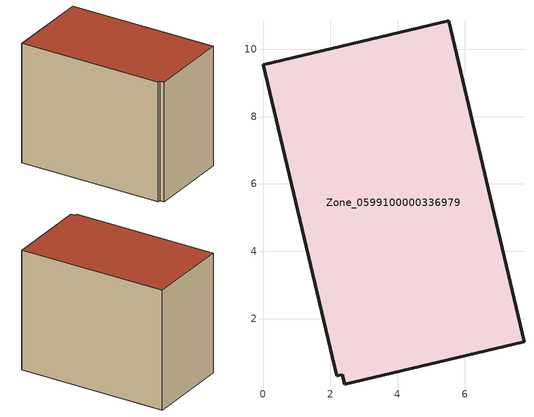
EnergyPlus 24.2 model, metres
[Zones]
Zone_0599100000336979
 floor ground (C_G): 5.52,10.86 7.76,1.31 2.43,0.04 2.35,0.33 2.19,0.29 0,9.55 z0
 wall outside (C_F): 7.76,1.31 5.52,10.86 0,9.55 2.19,0.29 2.35,0.33 2.43,0.04 7.76,1.31 z0:7.97
 roof outside (C_R): 5.52,10.86 0,9.55 2.19,0.29 2.35,0.33 2.43,0.04 7.76,1.31 z7.97
[BUILDING]
Pand.0599100000336979: North Axis=0; Terrain=City; Loads Convergence Tolerance Value=0.04; Temperature Convergence Tolerance Value=0.4; Solar Distribution=FullExterior; Maximum Number of Warmup Days=25; Minimum Number of Warmup Days=1
[Site:Location]
Rotterdam.The.Hague.AP_ZH_NLD Design_Conditions: Latitude=51.96; Longitude=4.45; Time Zone=1; Elevation=-4.5
[SITE:GROUNDTEMPERATURE:BUILDINGSURFACE]
18, 18, 18, 18, 18, 18, 18, 18, 18, 18, 18, 18
[MATERIAL] Thermal Absorptance=0.9; Solar Absorptance=0.7; Visible Absorptance=0.7
Name | Roughness | Thickness | Conductivity | Density | Specific Heat
G.TI.1975-1991 | MediumSmooth | 0.15 | 0.288461 | 540 | 1210
F.TI.1975-1991 | Rough | 0.3 | 0.230769 | 1920 | 840
R.TI.1975-1991 | MediumRough | 0.2 | 0.153846 | 1500 | 1000
[CONSTRUCTION]
C_G: G.TI.1975-1991
C_F: F.TI.1975-1991
C_R: R.TI.1975-1991
[ZONE]
Zone_0599100000336979: Type=1; Multiplier=1; Ceiling Height=Autocalculate; Volume=Autocalculate; Floor Area=autocalculate; Part of Total Floor Area=Yes
[ZONEINFILTRATION:DESIGNFLOWRATE]
Infil_Zone_0599100000336979: Zone or ZoneList or Space or SpaceList=Zone_0599100000336979; Schedule=AlwaysOn; Design Flow Rate Calculation Method=Flow/Area; Flow Rate per Floor Area=0.003; Constant Term Coefficient=1; Temperature Term Coefficient=0; Velocity Term Coefficient=0; Velocity Squared Term Coefficient=0
[HVACTEMPLATE:ZONE:IDEALLOADSAIRSYSTEM]
Zone_0599100000336979: Maximum Heating Supply Air Temperature=50; Minimum Cooling Supply Air Temperature=13; Maximum Heating Supply Air Humidity Ratio=0.0156; Minimum Cooling Supply Air Humidity Ratio=0.0077; Heating Limit=NoLimit; Cooling Limit=NoLimit; Dehumidification Control Type=ConstantSensibleHeatRatio; Cooling Sensible Heat Ratio=0.7; Dehumidification Setpoint=60; Humidification Control Type=None; Humidification Setpoint=30; Outdoor Air Method=None; Outdoor Air Flow Rate per Person=0.00944; Outdoor Air Flow Rate per Zone Floor Area=0; Outdoor Air Flow Rate per Zone=0; Demand Controlled Ventilation Type=None; Outdoor Air Economizer Type=NoEconomizer; Heat Recovery Type=None; Sensible Heat Recovery Effectiveness=0.7; Latent Heat Recovery Effectiveness=0.65
[ZONECONTROL:THERMOSTAT]
ThermostatControl_Zone_0599100000336979: Zone or ZoneList=Zone_0599100000336979; Control Type Schedule=DualSetpointControlType; Control 1=Thermostat_Zone_0599100000336979; Temperature Difference Between Cutout And Setpoint=0
[THERMOSTATSETPOINT:DUALSETPOINT]
Thermostat_Zone_0599100000336979: Heating Setpoint Temperature Schedule=HeatingSetpoint_Zone_0599100000336979; Cooling Setpoint Temperature Schedule=CoolingSetpoint_Zone_0599100000336979
[SCHEDULE:COMPACT]
HeatingSetpoint_Zone_0599100000336979: Through: 12/31, For: AllDays, Until: 24:00, 21
CoolingSetpoint_Zone_0599100000336979: Through: 12/31, For: AllDays, Until: 24:00, 24
DualSetpointControlType: Through: 12/31, For: AllDays, Until: 24:00, 4
AlwaysOn: Through: 12/31, For: AllDays, Until: 24:00, 1
